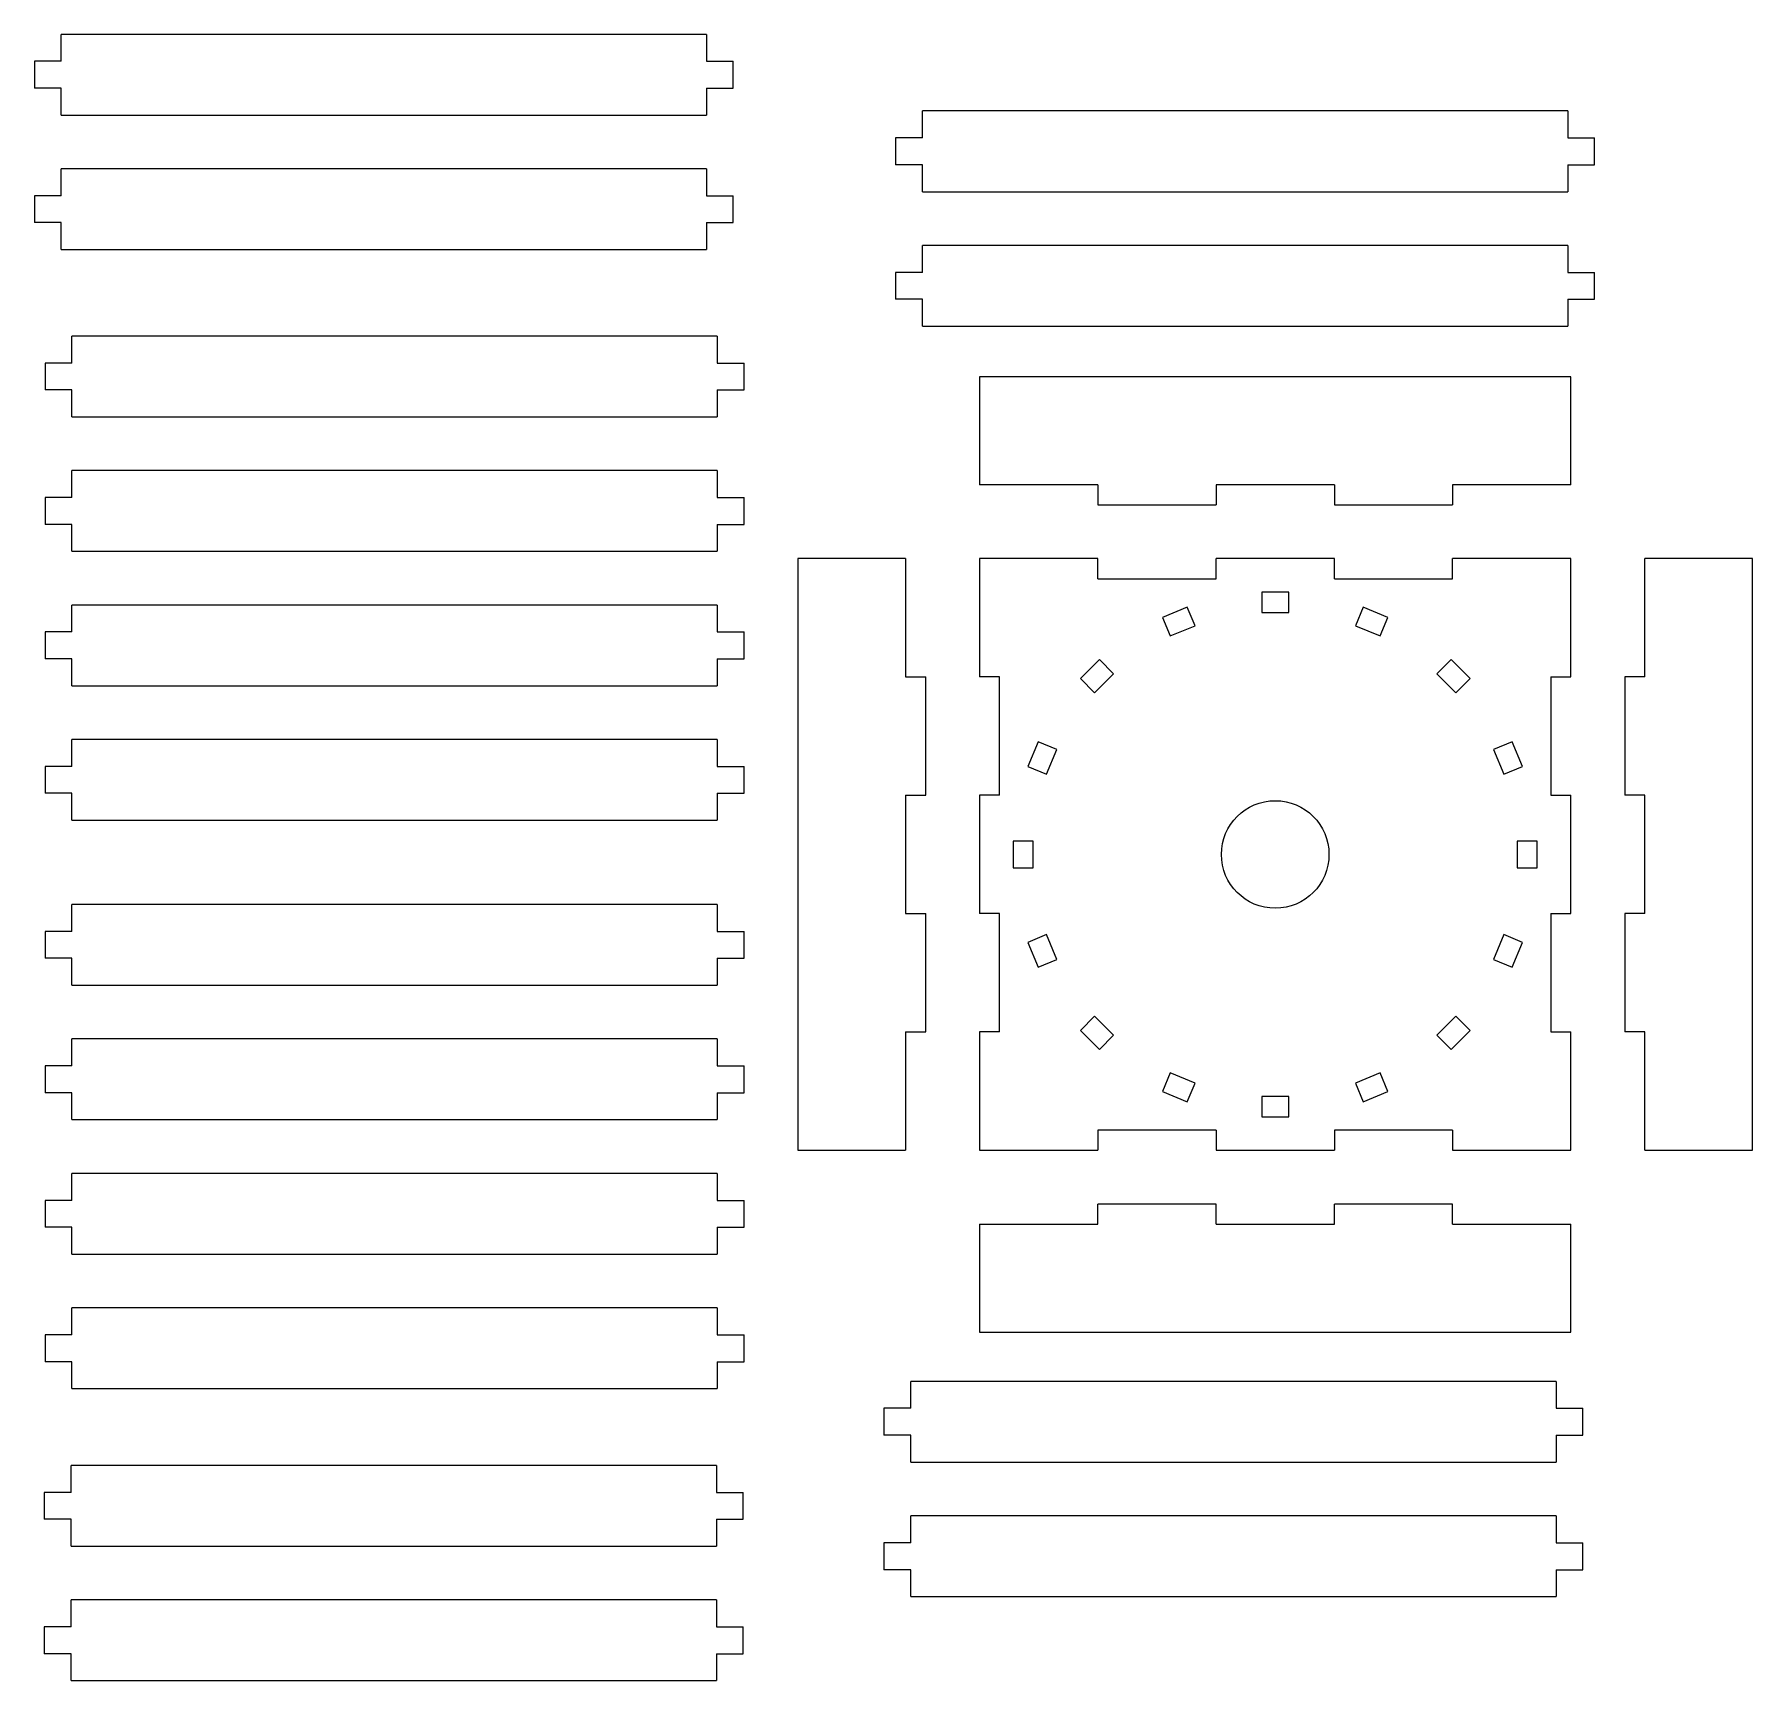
# Model space of a CAD drawing. Header units: millimetres. Extents: x 58 to 464, y 68 to 456.
import ezdxf

# ---------------------------------------------------------------- set-up
doc = ezdxf.new("R2010")
doc.units = ezdxf.units.MM

msp = doc.modelspace()

# ---------------------------------------------------------------- linework, layer by layer
at = {"color": 7, "linetype": 'Continuous', "lineweight": 25}
for p, q in [((64.4, 449.87), (64.4, 456.22)), ((216.8, 456.22), (64.4, 456.22)), ((216.8, 456.22), (216.8, 449.87)), ((58.05, 449.87), (58.05, 443.52)), ((64.4, 449.87), (58.05, 449.87)), ((216.8, 449.87), (223.15, 449.87)), ((223.15, 443.52), (223.15, 449.87)), ((64.4, 443.52), (58.05, 443.52)), ((64.4, 437.17), (64.4, 443.52)), ((216.8, 443.52), (223.15, 443.52)), ((216.8, 443.52), (216.8, 437.17)), ((64.4, 437.17), (216.8, 437.17)), ((267.85, 431.78), (267.85, 438.13)), ((420.25, 438.13), (267.85, 438.13)), ((420.25, 438.13), (420.25, 431.78)), ((261.5, 431.78), (261.5, 425.43)), ((267.85, 431.78), (261.5, 431.78)), ((420.25, 431.78), (426.6, 431.78)), ((426.6, 425.43), (426.6, 431.78)), ((64.4, 418.12), (64.4, 424.47)), ((216.8, 424.47), (64.4, 424.47)), ((216.8, 424.47), (216.8, 418.12)), ((267.85, 425.43), (261.5, 425.43)), ((267.85, 419.08), (267.85, 425.43)), ((420.25, 425.43), (426.6, 425.43)), ((420.25, 425.43), (420.25, 419.08)), ((64.4, 418.12), (58.05, 418.12)), ((58.05, 418.12), (58.05, 411.77)), ((216.8, 418.12), (223.15, 418.12)), ((223.15, 411.77), (223.15, 418.12)), ((267.85, 419.08), (420.25, 419.08)), ((64.4, 411.77), (58.05, 411.77)), ((64.4, 405.42), (64.4, 411.77)), ((216.8, 411.77), (223.15, 411.77)), ((216.8, 411.77), (216.8, 405.42)), ((267.85, 400.03), (267.85, 406.38)), ((420.25, 406.38), (267.85, 406.38)), ((420.25, 406.38), (420.25, 400.03)), ((64.4, 405.42), (216.8, 405.42)), ((261.5, 400.03), (261.5, 393.68)), ((267.85, 400.03), (261.5, 400.03)), ((420.25, 400.03), (426.6, 400.03)), ((426.6, 393.68), (426.6, 400.03)), ((267.85, 393.68), (261.5, 393.68)), ((267.85, 387.33), (267.85, 393.68)), ((420.25, 393.68), (426.6, 393.68)), ((420.25, 393.68), (420.25, 387.33)), ((267.85, 387.33), (420.25, 387.33)), ((66.94, 378.62), (66.94, 384.97)), ((219.34, 384.97), (66.94, 384.97)), ((219.34, 384.97), (219.34, 378.62)), ((66.94, 378.62), (60.59, 378.62)), ((60.59, 378.62), (60.59, 372.27)), ((219.34, 378.62), (225.69, 378.62)), ((225.69, 372.27), (225.69, 378.62)), ((281.31, 375.36), (281.31, 349.9)), ((421.01, 375.36), (281.31, 375.36)), ((421.01, 349.9), (421.01, 375.36)), ((66.94, 372.27), (60.59, 372.27)), ((66.94, 365.92), (66.94, 372.27)), ((219.34, 372.27), (225.69, 372.27)), ((219.34, 372.27), (219.34, 365.92)), ((66.94, 365.92), (219.34, 365.92)), ((66.94, 346.87), (66.94, 353.22)), ((219.34, 353.22), (66.94, 353.22)), ((219.34, 353.22), (219.34, 346.87)), ((309.25, 349.9), (281.31, 349.9)), ((309.25, 349.9), (309.25, 345.13)), ((337.19, 349.9), (337.19, 345.13)), ((365.13, 349.9), (337.19, 349.9)), ((365.13, 349.9), (365.13, 345.13)), ((393.07, 349.9), (393.07, 345.13)), ((421.01, 349.9), (393.07, 349.9)), ((66.94, 346.87), (60.59, 346.87)), ((60.59, 346.87), (60.59, 340.52)), ((219.34, 346.87), (225.69, 346.87)), ((225.69, 340.52), (225.69, 346.87)), ((309.25, 345.13), (337.19, 345.13)), ((365.13, 345.13), (393.07, 345.13)), ((66.94, 340.52), (60.59, 340.52)), ((66.94, 334.17), (66.94, 340.52)), ((219.34, 340.52), (225.69, 340.52)), ((219.34, 340.52), (219.34, 334.17)), ((66.94, 334.17), (219.34, 334.17)), ((238.39, 332.43), (238.39, 192.73)), ((263.85, 332.43), (238.39, 332.43)), ((263.85, 332.43), (263.85, 304.49)), ((281.31, 332.43), (281.31, 304.49)), ((309.25, 332.43), (281.31, 332.43)), ((309.25, 327.67), (309.25, 332.43)), ((337.19, 327.67), (337.19, 332.43)), ((365.13, 332.43), (337.19, 332.43)), ((365.13, 327.67), (365.13, 332.43)), ((393.07, 327.67), (393.07, 332.43)), ((421.01, 332.43), (393.07, 332.43)), ((421.01, 304.49), (421.01, 332.43)), ((438.47, 304.49), (438.47, 332.43)), ((463.94, 332.43), (438.47, 332.43)), ((463.94, 192.73), (463.94, 332.43)), ((309.25, 327.67), (337.19, 327.67)), ((365.13, 327.67), (393.07, 327.67)), ((66.94, 315.12), (66.94, 321.47)), ((219.34, 321.47), (66.94, 321.47)), ((219.34, 321.47), (219.34, 315.12)), ((330.4, 321), (324.54, 318.57)), ((332.22, 316.6), (330.4, 321)), ((354.34, 324.5), (347.99, 324.5)), ((347.99, 324.5), (347.99, 319.73)), ((354.34, 319.73), (354.34, 324.5)), ((371.92, 321), (370.1, 316.6)), ((377.79, 318.57), (371.92, 321)), ((324.54, 318.57), (326.36, 314.17)), ((326.36, 314.17), (332.22, 316.6)), ((347.99, 319.73), (354.34, 319.73)), ((370.1, 316.6), (375.97, 314.17)), ((375.97, 314.17), (377.79, 318.57)), ((66.94, 315.12), (60.59, 315.12)), ((60.59, 315.12), (60.59, 308.77)), ((219.34, 315.12), (225.69, 315.12)), ((225.69, 308.77), (225.69, 315.12)), ((66.94, 308.77), (60.59, 308.77)), ((66.94, 302.42), (66.94, 308.77)), ((219.34, 308.77), (225.69, 308.77)), ((219.34, 308.77), (219.34, 302.42)), ((309.63, 308.61), (305.14, 304.12)), ((313, 305.24), (309.63, 308.61)), ((392.7, 308.61), (389.33, 305.24)), ((397.19, 304.12), (392.7, 308.61)), ((263.85, 304.49), (268.61, 304.49)), ((268.61, 276.55), (268.61, 304.49)), ((286.07, 304.49), (281.31, 304.49)), ((286.07, 276.55), (286.07, 304.49)), ((308.51, 300.75), (313, 305.24)), ((389.33, 305.24), (393.82, 300.75)), ((416.25, 304.49), (421.01, 304.49)), ((416.25, 304.49), (416.25, 276.55)), ((433.71, 304.49), (433.71, 276.55)), ((438.47, 304.49), (433.71, 304.49)), ((66.94, 302.42), (219.34, 302.42)), ((305.14, 304.12), (308.51, 300.75)), ((393.82, 300.75), (397.19, 304.12)), ((66.94, 283.37), (66.94, 289.72)), ((219.34, 289.72), (66.94, 289.72)), ((219.34, 289.72), (219.34, 283.37)), ((295.18, 289.21), (292.75, 283.34)), ((299.58, 287.39), (295.18, 289.21)), ((407.15, 289.21), (402.75, 287.39)), ((409.58, 283.34), (407.15, 289.21)), ((297.15, 281.52), (299.58, 287.39)), ((402.75, 287.39), (405.18, 281.52)), ((66.94, 283.37), (60.59, 283.37)), ((60.59, 283.37), (60.59, 277.02)), ((219.34, 283.37), (225.69, 283.37)), ((225.69, 277.02), (225.69, 283.37)), ((292.75, 283.34), (297.15, 281.52)), ((405.18, 281.52), (409.58, 283.34)), ((66.94, 277.02), (60.59, 277.02)), ((66.94, 270.67), (66.94, 277.02)), ((219.34, 277.02), (225.69, 277.02)), ((219.34, 277.02), (219.34, 270.67)), ((263.85, 276.55), (268.61, 276.55)), ((263.85, 276.55), (263.85, 248.61)), ((281.31, 276.55), (281.31, 248.61)), ((286.07, 276.55), (281.31, 276.55)), ((416.25, 276.55), (421.01, 276.55)), ((421.01, 248.61), (421.01, 276.55)), ((438.47, 276.55), (433.71, 276.55)), ((438.47, 248.61), (438.47, 276.55)), ((66.94, 270.67), (219.34, 270.67)), ((294.01, 265.76), (289.25, 265.76)), ((289.25, 265.76), (289.25, 259.41)), ((294.01, 259.41), (294.01, 265.76)), ((413.07, 265.76), (408.31, 265.76)), ((408.31, 265.76), (408.31, 259.41)), ((413.07, 259.41), (413.07, 265.76)), ((289.25, 259.41), (294.01, 259.41)), ((408.31, 259.41), (413.07, 259.41)), ((66.94, 244.42), (66.94, 250.77)), ((219.34, 250.77), (66.94, 250.77)), ((219.34, 250.77), (219.34, 244.42)), ((263.85, 248.61), (268.61, 248.61)), ((268.61, 220.67), (268.61, 248.61)), ((286.07, 248.61), (281.31, 248.61)), ((286.07, 220.67), (286.07, 248.61)), ((416.25, 248.61), (421.01, 248.61)), ((416.25, 248.61), (416.25, 220.67)), ((433.71, 248.61), (433.71, 220.67)), ((438.47, 248.61), (433.71, 248.61)), ((66.94, 244.42), (60.59, 244.42)), ((60.59, 244.42), (60.59, 238.07)), ((219.34, 244.42), (225.69, 244.42)), ((225.69, 238.07), (225.69, 244.42)), ((297.15, 243.65), (292.75, 241.82)), ((299.58, 237.78), (297.15, 243.65)), ((405.18, 243.65), (402.75, 237.78)), ((409.58, 241.82), (405.18, 243.65)), ((292.75, 241.82), (295.18, 235.96)), ((407.15, 235.96), (409.58, 241.82)), ((66.94, 238.07), (60.59, 238.07)), ((66.94, 231.72), (66.94, 238.07)), ((219.34, 238.07), (225.69, 238.07)), ((219.34, 238.07), (219.34, 231.72)), ((295.18, 235.96), (299.58, 237.78)), ((402.75, 237.78), (407.15, 235.96)), ((66.94, 231.72), (219.34, 231.72)), ((308.51, 224.42), (305.14, 221.05)), ((313, 219.93), (308.51, 224.42)), ((393.82, 224.42), (389.33, 219.93)), ((397.19, 221.05), (393.82, 224.42)), ((263.85, 220.67), (268.61, 220.67)), ((263.85, 220.67), (263.85, 192.73)), ((281.31, 220.67), (281.31, 192.73)), ((286.07, 220.67), (281.31, 220.67)), ((305.14, 221.05), (309.63, 216.56)), ((309.63, 216.56), (313, 219.93)), ((389.33, 219.93), (392.7, 216.56)), ((392.7, 216.56), (397.19, 221.05)), ((416.25, 220.67), (421.01, 220.67)), ((421.01, 192.73), (421.01, 220.67)), ((438.47, 220.67), (433.71, 220.67)), ((438.47, 192.73), (438.47, 220.67)), ((66.94, 212.67), (66.94, 219.02)), ((219.34, 219.02), (66.94, 219.02)), ((219.34, 219.02), (219.34, 212.67)), ((66.94, 212.67), (60.59, 212.67)), ((60.59, 212.67), (60.59, 206.32)), ((219.34, 212.67), (225.69, 212.67)), ((225.69, 206.32), (225.69, 212.67)), ((326.36, 211), (324.54, 206.6)), ((332.22, 208.57), (326.36, 211)), ((330.4, 204.17), (332.22, 208.57)), ((375.97, 211), (370.1, 208.57)), ((370.1, 208.57), (371.92, 204.17)), ((377.79, 206.6), (375.97, 211)), ((66.94, 206.32), (60.59, 206.32)), ((66.94, 199.97), (66.94, 206.32)), ((219.34, 206.32), (225.69, 206.32)), ((219.34, 206.32), (219.34, 199.97)), ((324.54, 206.6), (330.4, 204.17)), ((347.99, 205.43), (347.99, 200.67)), ((354.34, 205.43), (347.99, 205.43)), ((354.34, 200.67), (354.34, 205.43)), ((371.92, 204.17), (377.79, 206.6)), ((66.94, 199.97), (219.34, 199.97)), ((347.99, 200.67), (354.34, 200.67)), ((337.19, 197.5), (309.25, 197.5)), ((309.25, 197.5), (309.25, 192.73)), ((337.19, 197.5), (337.19, 192.73)), ((393.07, 197.5), (365.13, 197.5)), ((365.13, 197.5), (365.13, 192.73)), ((393.07, 197.5), (393.07, 192.73)), ((238.39, 192.73), (263.85, 192.73)), ((281.31, 192.73), (309.25, 192.73)), ((337.19, 192.73), (365.13, 192.73)), ((393.07, 192.73), (421.01, 192.73)), ((438.47, 192.73), (463.94, 192.73)), ((66.94, 180.92), (66.94, 187.27)), ((219.34, 187.27), (66.94, 187.27)), ((219.34, 187.27), (219.34, 180.92)), ((66.94, 180.92), (60.59, 180.92)), ((60.59, 180.92), (60.59, 174.57)), ((219.34, 180.92), (225.69, 180.92)), ((225.69, 174.57), (225.69, 180.92)), ((309.25, 175.27), (309.25, 180.03)), ((337.19, 180.03), (309.25, 180.03)), ((337.19, 175.27), (337.19, 180.03)), ((365.13, 175.27), (365.13, 180.03)), ((393.07, 180.03), (365.13, 180.03)), ((393.07, 175.27), (393.07, 180.03)), ((66.94, 174.57), (60.59, 174.57)), ((66.94, 168.22), (66.94, 174.57)), ((219.34, 174.57), (225.69, 174.57)), ((219.34, 174.57), (219.34, 168.22)), ((281.31, 175.27), (309.25, 175.27)), ((281.31, 175.27), (281.31, 149.81)), ((337.19, 175.27), (365.13, 175.27)), ((393.07, 175.27), (421.01, 175.27)), ((421.01, 149.81), (421.01, 175.27)), ((66.94, 168.22), (219.34, 168.22)), ((66.94, 149.17), (66.94, 155.52)), ((219.34, 155.52), (66.94, 155.52)), ((219.34, 155.52), (219.34, 149.17)), ((66.94, 149.17), (60.59, 149.17)), ((60.59, 149.17), (60.59, 142.82)), ((219.34, 149.17), (225.69, 149.17)), ((225.69, 142.82), (225.69, 149.17)), ((281.31, 149.81), (421.01, 149.81)), ((66.94, 142.82), (60.59, 142.82)), ((66.94, 136.47), (66.94, 142.82)), ((219.34, 142.82), (225.69, 142.82)), ((219.34, 142.82), (219.34, 136.47)), ((265.1, 131.81), (265.1, 138.16)), ((417.5, 138.16), (265.1, 138.16)), ((417.5, 138.16), (417.5, 131.81)), ((66.94, 136.47), (219.34, 136.47)), ((265.1, 131.81), (258.75, 131.81)), ((258.75, 131.81), (258.75, 125.46)), ((417.5, 131.81), (423.85, 131.81)), ((423.85, 125.46), (423.85, 131.81)), ((265.1, 125.46), (258.75, 125.46)), ((265.1, 119.11), (265.1, 125.46)), ((417.5, 125.46), (423.85, 125.46)), ((417.5, 125.46), (417.5, 119.11)), ((66.75, 111.97), (66.75, 118.32)), ((219.15, 118.32), (66.75, 118.32)), ((219.15, 118.32), (219.15, 111.97)), ((265.1, 119.11), (417.5, 119.11)), ((66.75, 111.97), (60.4, 111.97)), ((60.4, 111.97), (60.4, 105.62)), ((219.15, 111.97), (225.5, 111.97)), ((225.5, 105.62), (225.5, 111.97)), ((66.75, 105.62), (60.4, 105.62)), ((66.75, 99.27), (66.75, 105.62)), ((219.15, 105.62), (225.5, 105.62)), ((219.15, 105.62), (219.15, 99.27)), ((265.1, 100.06), (265.1, 106.41)), ((417.5, 106.41), (265.1, 106.41)), ((417.5, 106.41), (417.5, 100.06)), ((66.75, 99.27), (219.15, 99.27)), ((265.1, 100.06), (258.75, 100.06)), ((258.75, 100.06), (258.75, 93.71)), ((417.5, 100.06), (423.85, 100.06)), ((423.85, 93.71), (423.85, 100.06)), ((265.1, 93.71), (258.75, 93.71)), ((265.1, 87.36), (265.1, 93.71)), ((417.5, 93.71), (423.85, 93.71)), ((417.5, 93.71), (417.5, 87.36)), ((66.75, 80.22), (66.75, 86.57)), ((219.15, 86.57), (66.75, 86.57)), ((219.15, 86.57), (219.15, 80.22)), ((265.1, 87.36), (417.5, 87.36)), ((66.75, 80.22), (60.4, 80.22)), ((60.4, 80.22), (60.4, 73.87)), ((219.15, 80.22), (225.5, 80.22)), ((225.5, 73.87), (225.5, 80.22)), ((66.75, 73.87), (60.4, 73.87)), ((66.75, 67.52), (66.75, 73.87)), ((219.15, 73.87), (225.5, 73.87)), ((219.15, 73.87), (219.15, 67.52)), ((66.75, 67.52), (219.15, 67.52))]:
    msp.add_line(p, q, dxfattribs=at)
msp.add_circle((351.16, 262.58), 12.7, dxfattribs=at)

doc.saveas('drawing.dxf')
